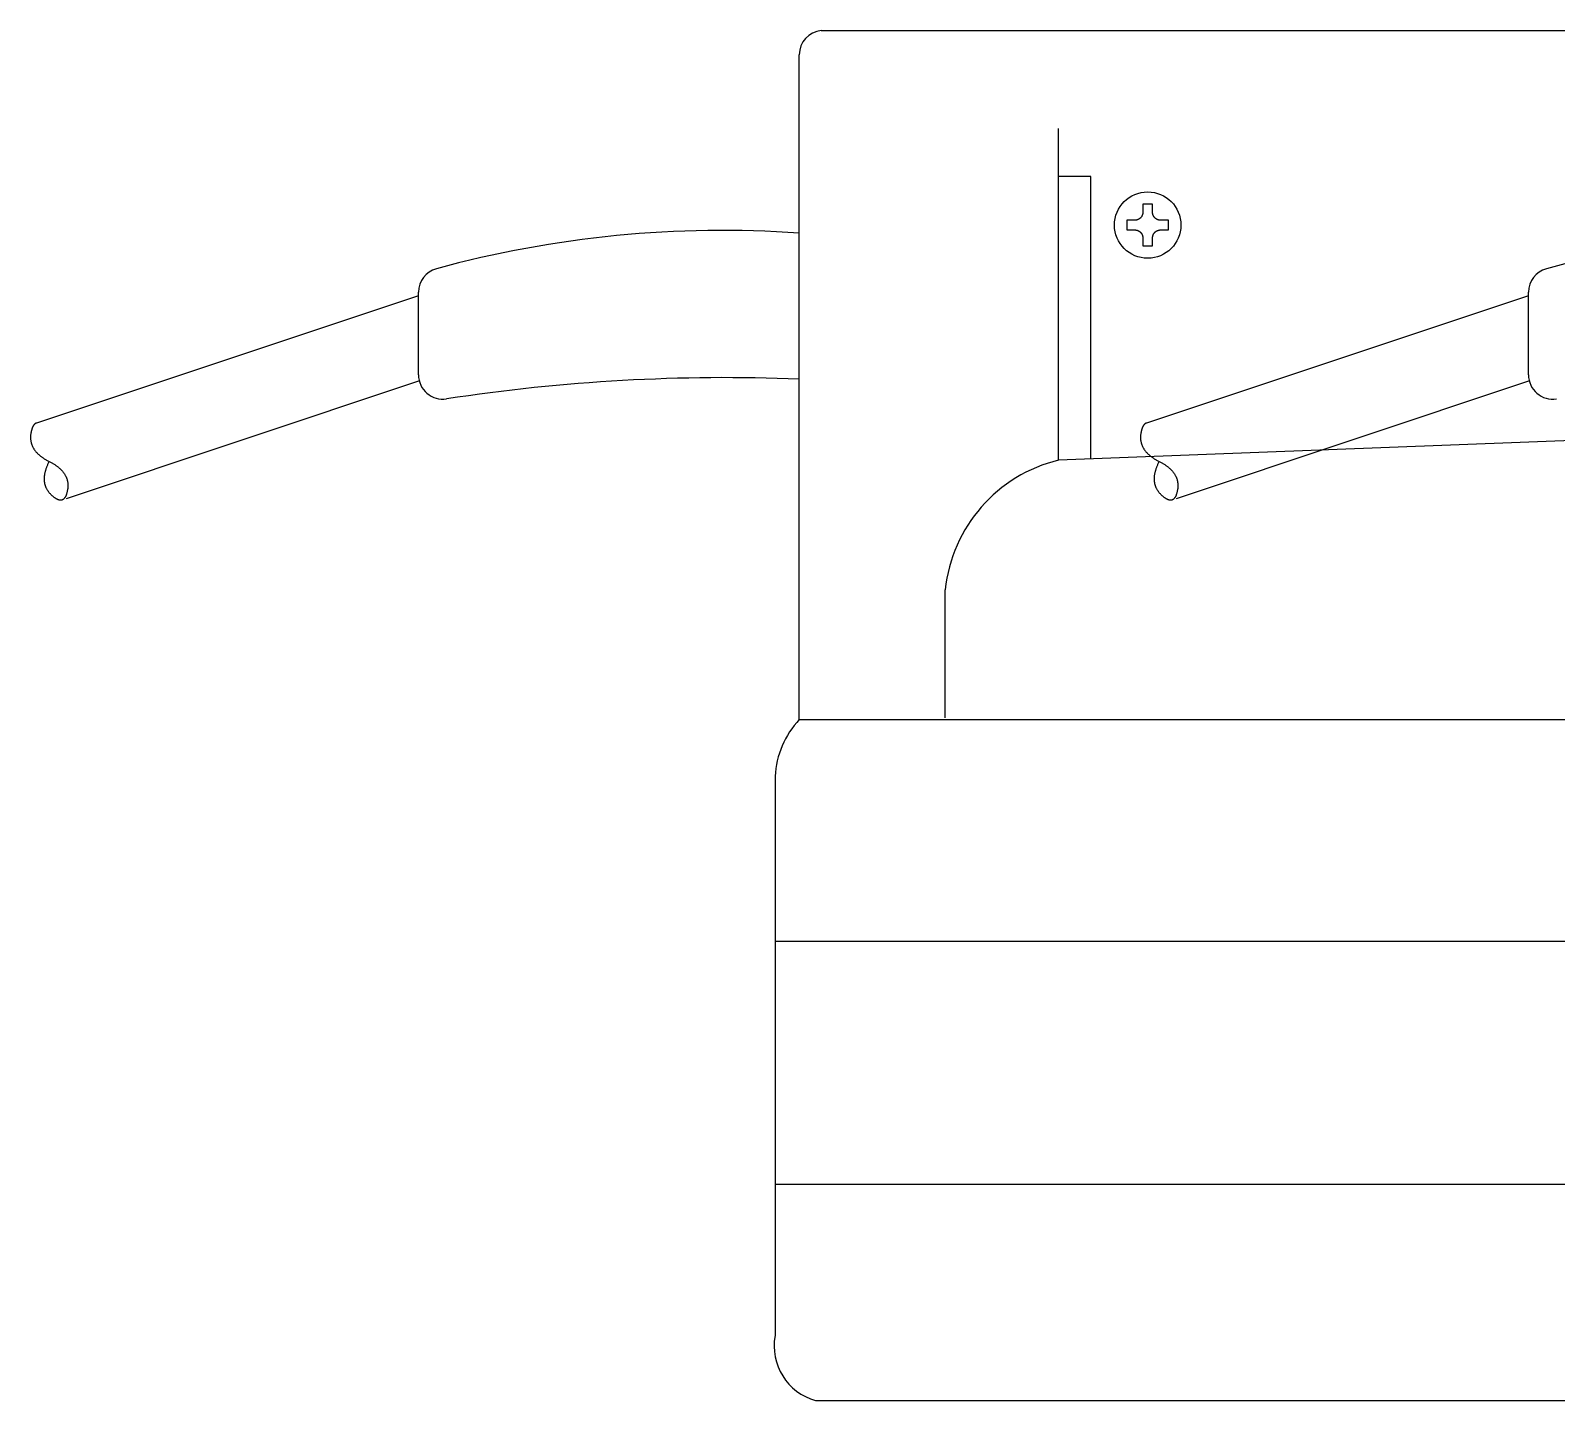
# Model space of a CAD drawing. Header units: millimetres. Extents: x -2880 to 3894, y -2977 to 4857.
# Drawn here: x -2879.7 to -2691.3, y 1326.8 to 1495.8 of the extents above; entities that cross this region are included whole.
import ezdxf

# ---------------------------------------------------------------- set-up
doc = ezdxf.new("R2010")
doc.units = ezdxf.units.MM
doc.header["$MEASUREMENT"] = 0
doc.layers.add('_1-0_', color=7, linetype='Continuous')

msp = doc.modelspace()

# ---------------------------------------------------------------- linework, layer by layer
at = {"layer": '_1-0_', "color": 3, "linetype": 'Continuous'}
for p, q in [((-2782.057, 1495.781), (-2605.763, 1495.781)), ((-2784.763, 1410.781), (-2784.763, 1492.796)), ((-2752.763, 1442.781), (-2752.763, 1483.716)), ((-2748.763, 1477.781), (-2752.763, 1477.781)), ((-2748.763, 1443.021), (-2748.763, 1477.781)), ((-2742.516, 1472.838), (-2742.529, 1472.817)), ((-2742.503, 1472.858), (-2742.516, 1472.838)), ((-2742.491, 1472.879), (-2742.503, 1472.858)), ((-2742.479, 1472.9), (-2742.491, 1472.879)), ((-2742.468, 1472.921), (-2742.479, 1472.9)), ((-2742.457, 1472.943), (-2742.468, 1472.921)), ((-2742.447, 1472.965), (-2742.457, 1472.943)), ((-2742.438, 1472.987), (-2742.447, 1472.965)), ((-2742.429, 1473.009), (-2742.438, 1472.987)), ((-2742.421, 1473.032), (-2742.429, 1473.009)), ((-2742.413, 1473.055), (-2742.421, 1473.032)), ((-2742.405, 1473.078), (-2742.413, 1473.055)), ((-2742.399, 1473.101), (-2742.405, 1473.078)), ((-2742.393, 1473.124), (-2742.399, 1473.101)), ((-2742.387, 1473.148), (-2742.393, 1473.124)), ((-2742.382, 1473.171), (-2742.387, 1473.148)), ((-2742.378, 1473.195), (-2742.382, 1473.171)), ((-2742.374, 1473.219), (-2742.378, 1473.195)), ((-2742.371, 1473.242), (-2742.374, 1473.219)), ((-2742.368, 1473.266), (-2742.371, 1473.242)), ((-2742.366, 1473.29), (-2742.368, 1473.266)), ((-2742.364, 1473.314), (-2742.366, 1473.29)), ((-2742.363, 1473.363), (-2742.364, 1473.338)), ((-2742.364, 1473.338), (-2742.364, 1473.314)), ((-2741.163, 1474.344), (-2742.363, 1474.344)), ((-2742.363, 1474.344), (-2742.363, 1473.363)), ((-2741.163, 1473.363), (-2741.163, 1474.344)), ((-2741.163, 1473.338), (-2741.163, 1473.363)), ((-2741.162, 1473.314), (-2741.163, 1473.338)), ((-2741.161, 1473.29), (-2741.162, 1473.314)), ((-2741.158, 1473.266), (-2741.161, 1473.29)), ((-2741.156, 1473.242), (-2741.158, 1473.266)), ((-2741.153, 1473.219), (-2741.156, 1473.242)), ((-2741.149, 1473.195), (-2741.153, 1473.219)), ((-2741.144, 1473.171), (-2741.149, 1473.195)), ((-2741.139, 1473.148), (-2741.144, 1473.171)), ((-2741.134, 1473.124), (-2741.139, 1473.148)), ((-2741.128, 1473.101), (-2741.134, 1473.124)), ((-2741.121, 1473.078), (-2741.128, 1473.101)), ((-2741.114, 1473.055), (-2741.121, 1473.078)), ((-2741.106, 1473.032), (-2741.114, 1473.055)), ((-2741.097, 1473.009), (-2741.106, 1473.032)), ((-2741.089, 1472.987), (-2741.097, 1473.009)), ((-2741.079, 1472.965), (-2741.089, 1472.987)), ((-2741.069, 1472.943), (-2741.079, 1472.965)), ((-2741.058, 1472.921), (-2741.069, 1472.943)), ((-2741.047, 1472.9), (-2741.058, 1472.921)), ((-2741.036, 1472.879), (-2741.047, 1472.9)), ((-2741.024, 1472.858), (-2741.036, 1472.879)), ((-2741.011, 1472.838), (-2741.024, 1472.858)), ((-2740.998, 1472.817), (-2741.011, 1472.838)), ((-2743.344, 1472.381), (-2744.326, 1472.381)), ((-2744.326, 1472.381), (-2744.326, 1471.181)), ((-2744.326, 1471.181), (-2743.344, 1471.181)), ((-2743.321, 1472.382), (-2743.344, 1472.381)), ((-2743.344, 1471.181), (-2743.321, 1471.181)), ((-2743.297, 1472.382), (-2743.321, 1472.382)), ((-2743.321, 1471.181), (-2743.297, 1471.18)), ((-2743.273, 1472.384), (-2743.297, 1472.382)), ((-2743.297, 1471.18), (-2743.273, 1471.179)), ((-2743.249, 1472.386), (-2743.273, 1472.384)), ((-2743.273, 1471.179), (-2743.249, 1471.177)), ((-2743.225, 1472.389), (-2743.249, 1472.386)), ((-2743.249, 1471.177), (-2743.225, 1471.174)), ((-2743.201, 1472.392), (-2743.225, 1472.389)), ((-2743.225, 1471.174), (-2743.201, 1471.171)), ((-2743.177, 1472.396), (-2743.201, 1472.392)), ((-2743.201, 1471.171), (-2743.177, 1471.167)), ((-2743.153, 1472.4), (-2743.177, 1472.396)), ((-2743.177, 1471.167), (-2743.153, 1471.162)), ((-2743.13, 1472.405), (-2743.153, 1472.4)), ((-2743.153, 1471.162), (-2743.13, 1471.158)), ((-2743.106, 1472.411), (-2743.13, 1472.405)), ((-2743.13, 1471.158), (-2743.106, 1471.152)), ((-2743.083, 1472.417), (-2743.106, 1472.411)), ((-2743.106, 1471.152), (-2743.083, 1471.146)), ((-2743.06, 1472.424), (-2743.083, 1472.417)), ((-2743.083, 1471.146), (-2743.06, 1471.139)), ((-2743.037, 1472.431), (-2743.06, 1472.424)), ((-2743.06, 1471.139), (-2743.037, 1471.132)), ((-2743.014, 1472.439), (-2743.037, 1472.431)), ((-2743.037, 1471.132), (-2743.014, 1471.124)), ((-2742.992, 1472.447), (-2743.014, 1472.439)), ((-2743.014, 1471.124), (-2742.992, 1471.116)), ((-2742.969, 1472.456), (-2742.992, 1472.447)), ((-2742.992, 1471.116), (-2742.969, 1471.107)), ((-2742.947, 1472.465), (-2742.969, 1472.456)), ((-2742.969, 1471.107), (-2742.947, 1471.097)), ((-2742.925, 1472.475), (-2742.947, 1472.465)), ((-2742.947, 1471.097), (-2742.925, 1471.087)), ((-2742.903, 1472.486), (-2742.925, 1472.475)), ((-2742.925, 1471.087), (-2742.903, 1471.077)), ((-2742.882, 1472.497), (-2742.903, 1472.486)), ((-2742.903, 1471.077), (-2742.882, 1471.066)), ((-2742.861, 1472.509), (-2742.882, 1472.497)), ((-2742.882, 1471.066), (-2742.861, 1471.054)), ((-2742.84, 1472.521), (-2742.861, 1472.509)), ((-2742.861, 1471.054), (-2742.84, 1471.042)), ((-2742.82, 1472.533), (-2742.84, 1472.521)), ((-2742.84, 1471.042), (-2742.82, 1471.029)), ((-2742.799, 1472.547), (-2742.82, 1472.533)), ((-2742.82, 1471.029), (-2742.799, 1471.016)), ((-2742.78, 1472.56), (-2742.799, 1472.547)), ((-2742.799, 1471.016), (-2742.78, 1471.002)), ((-2742.76, 1472.574), (-2742.78, 1472.56)), ((-2742.78, 1471.002), (-2742.76, 1470.988)), ((-2742.741, 1472.589), (-2742.76, 1472.574)), ((-2742.76, 1470.988), (-2742.741, 1470.974)), ((-2742.722, 1472.604), (-2742.741, 1472.589)), ((-2742.741, 1470.974), (-2742.722, 1470.959)), ((-2742.704, 1472.619), (-2742.722, 1472.604)), ((-2742.722, 1470.959), (-2742.704, 1470.943)), ((-2742.686, 1472.635), (-2742.704, 1472.619)), ((-2742.704, 1470.943), (-2742.686, 1470.927)), ((-2742.668, 1472.652), (-2742.686, 1472.635)), ((-2742.651, 1472.669), (-2742.668, 1472.652)), ((-2742.634, 1472.686), (-2742.651, 1472.669)), ((-2742.618, 1472.704), (-2742.634, 1472.686)), ((-2742.602, 1472.722), (-2742.618, 1472.704)), ((-2742.586, 1472.74), (-2742.602, 1472.722)), ((-2742.571, 1472.759), (-2742.586, 1472.74)), ((-2742.556, 1472.778), (-2742.571, 1472.759)), ((-2742.542, 1472.797), (-2742.556, 1472.778)), ((-2742.529, 1472.817), (-2742.542, 1472.797)), ((-2740.984, 1472.797), (-2740.998, 1472.817)), ((-2740.97, 1472.778), (-2740.984, 1472.797)), ((-2740.956, 1472.759), (-2740.97, 1472.778)), ((-2740.94, 1472.74), (-2740.956, 1472.759)), ((-2740.925, 1472.722), (-2740.94, 1472.74)), ((-2740.909, 1472.704), (-2740.925, 1472.722)), ((-2740.893, 1472.686), (-2740.909, 1472.704)), ((-2740.876, 1472.669), (-2740.893, 1472.686)), ((-2740.859, 1472.652), (-2740.876, 1472.669)), ((-2740.841, 1472.635), (-2740.859, 1472.652)), ((-2740.823, 1472.619), (-2740.841, 1472.635)), ((-2740.841, 1470.927), (-2740.823, 1470.943)), ((-2740.804, 1472.604), (-2740.823, 1472.619)), ((-2740.823, 1470.943), (-2740.804, 1470.959)), ((-2740.786, 1472.589), (-2740.804, 1472.604)), ((-2740.804, 1470.959), (-2740.786, 1470.974)), ((-2740.766, 1472.574), (-2740.786, 1472.589)), ((-2740.786, 1470.974), (-2740.766, 1470.988)), ((-2740.747, 1472.56), (-2740.766, 1472.574)), ((-2740.766, 1470.988), (-2740.747, 1471.002)), ((-2740.727, 1472.547), (-2740.747, 1472.56)), ((-2740.747, 1471.002), (-2740.727, 1471.016)), ((-2740.707, 1472.533), (-2740.727, 1472.547)), ((-2740.727, 1471.016), (-2740.707, 1471.029)), ((-2740.686, 1472.521), (-2740.707, 1472.533)), ((-2740.707, 1471.029), (-2740.686, 1471.042)), ((-2740.666, 1472.509), (-2740.686, 1472.521)), ((-2740.686, 1471.042), (-2740.666, 1471.054)), ((-2740.644, 1472.497), (-2740.666, 1472.509)), ((-2740.666, 1471.054), (-2740.644, 1471.066)), ((-2740.623, 1472.486), (-2740.644, 1472.497)), ((-2740.644, 1471.066), (-2740.623, 1471.077)), ((-2740.601, 1472.475), (-2740.623, 1472.486)), ((-2740.623, 1471.077), (-2740.601, 1471.087)), ((-2740.579, 1472.465), (-2740.601, 1472.475)), ((-2740.601, 1471.087), (-2740.579, 1471.097)), ((-2740.557, 1472.456), (-2740.579, 1472.465)), ((-2740.579, 1471.097), (-2740.557, 1471.107)), ((-2740.535, 1472.447), (-2740.557, 1472.456)), ((-2740.557, 1471.107), (-2740.535, 1471.116)), ((-2740.512, 1472.439), (-2740.535, 1472.447)), ((-2740.535, 1471.116), (-2740.512, 1471.124)), ((-2740.49, 1472.431), (-2740.512, 1472.439)), ((-2740.512, 1471.124), (-2740.49, 1471.132)), ((-2740.467, 1472.424), (-2740.49, 1472.431)), ((-2740.49, 1471.132), (-2740.467, 1471.139)), ((-2740.444, 1472.417), (-2740.467, 1472.424)), ((-2740.467, 1471.139), (-2740.444, 1471.146)), ((-2740.42, 1472.411), (-2740.444, 1472.417)), ((-2740.444, 1471.146), (-2740.42, 1471.152)), ((-2740.397, 1472.405), (-2740.42, 1472.411)), ((-2740.42, 1471.152), (-2740.397, 1471.158)), ((-2740.373, 1472.4), (-2740.397, 1472.405)), ((-2740.397, 1471.158), (-2740.373, 1471.162)), ((-2740.35, 1472.396), (-2740.373, 1472.4)), ((-2740.373, 1471.162), (-2740.35, 1471.167)), ((-2740.326, 1472.392), (-2740.35, 1472.396)), ((-2740.35, 1471.167), (-2740.326, 1471.171)), ((-2740.302, 1472.389), (-2740.326, 1472.392)), ((-2740.326, 1471.171), (-2740.302, 1471.174)), ((-2740.278, 1472.386), (-2740.302, 1472.389)), ((-2740.302, 1471.174), (-2740.278, 1471.177)), ((-2740.254, 1472.384), (-2740.278, 1472.386)), ((-2740.278, 1471.177), (-2740.254, 1471.179)), ((-2740.23, 1472.382), (-2740.254, 1472.384)), ((-2740.254, 1471.179), (-2740.23, 1471.18)), ((-2740.206, 1472.382), (-2740.23, 1472.382)), ((-2740.23, 1471.18), (-2740.206, 1471.181)), ((-2740.182, 1472.381), (-2740.206, 1472.382)), ((-2740.206, 1471.181), (-2740.182, 1471.181)), ((-2739.201, 1472.381), (-2740.182, 1472.381)), ((-2740.182, 1471.181), (-2739.201, 1471.181)), ((-2739.201, 1471.181), (-2739.201, 1472.381)), ((-2742.686, 1470.927), (-2742.668, 1470.911)), ((-2742.668, 1470.911), (-2742.651, 1470.894)), ((-2742.651, 1470.894), (-2742.634, 1470.877)), ((-2742.634, 1470.877), (-2742.618, 1470.859)), ((-2742.618, 1470.859), (-2742.602, 1470.841)), ((-2742.602, 1470.841), (-2742.586, 1470.823)), ((-2742.586, 1470.823), (-2742.571, 1470.804)), ((-2742.571, 1470.804), (-2742.556, 1470.785)), ((-2742.556, 1470.785), (-2742.542, 1470.765)), ((-2742.542, 1470.765), (-2742.529, 1470.745)), ((-2742.529, 1470.745), (-2742.516, 1470.725)), ((-2742.516, 1470.725), (-2742.503, 1470.705)), ((-2742.503, 1470.705), (-2742.491, 1470.684)), ((-2742.491, 1470.684), (-2742.479, 1470.663)), ((-2742.479, 1470.663), (-2742.468, 1470.641)), ((-2742.468, 1470.641), (-2742.457, 1470.62)), ((-2742.457, 1470.62), (-2742.447, 1470.598)), ((-2742.447, 1470.598), (-2742.438, 1470.576)), ((-2742.438, 1470.576), (-2742.429, 1470.553)), ((-2742.429, 1470.553), (-2742.421, 1470.531)), ((-2742.421, 1470.531), (-2742.413, 1470.508)), ((-2742.413, 1470.508), (-2742.405, 1470.485)), ((-2742.405, 1470.485), (-2742.399, 1470.462)), ((-2742.399, 1470.462), (-2742.393, 1470.439)), ((-2742.393, 1470.439), (-2742.387, 1470.415)), ((-2742.387, 1470.415), (-2742.382, 1470.392)), ((-2742.382, 1470.392), (-2742.378, 1470.368)), ((-2742.378, 1470.368), (-2742.374, 1470.344)), ((-2742.374, 1470.344), (-2742.371, 1470.32)), ((-2742.371, 1470.32), (-2742.368, 1470.296)), ((-2742.368, 1470.296), (-2742.366, 1470.272)), ((-2742.366, 1470.272), (-2742.364, 1470.248)), ((-2742.364, 1470.248), (-2742.364, 1470.224)), ((-2742.364, 1470.224), (-2742.363, 1470.2)), ((-2742.363, 1470.2), (-2742.363, 1469.219)), ((-2742.363, 1469.219), (-2741.163, 1469.219)), ((-2741.163, 1470.224), (-2741.162, 1470.248)), ((-2741.163, 1470.2), (-2741.163, 1470.224)), ((-2741.163, 1469.219), (-2741.163, 1470.2)), ((-2741.162, 1470.248), (-2741.161, 1470.272)), ((-2741.161, 1470.272), (-2741.158, 1470.296)), ((-2741.158, 1470.296), (-2741.156, 1470.32)), ((-2741.156, 1470.32), (-2741.153, 1470.344)), ((-2741.153, 1470.344), (-2741.149, 1470.368)), ((-2741.149, 1470.368), (-2741.144, 1470.392)), ((-2741.144, 1470.392), (-2741.139, 1470.415)), ((-2741.139, 1470.415), (-2741.134, 1470.439)), ((-2741.134, 1470.439), (-2741.128, 1470.462)), ((-2741.128, 1470.462), (-2741.121, 1470.485)), ((-2741.121, 1470.485), (-2741.114, 1470.508)), ((-2741.114, 1470.508), (-2741.106, 1470.531)), ((-2741.106, 1470.531), (-2741.097, 1470.553)), ((-2741.097, 1470.553), (-2741.089, 1470.576)), ((-2741.089, 1470.576), (-2741.079, 1470.598)), ((-2741.079, 1470.598), (-2741.069, 1470.62)), ((-2741.069, 1470.62), (-2741.058, 1470.641)), ((-2741.058, 1470.641), (-2741.047, 1470.663)), ((-2741.047, 1470.663), (-2741.036, 1470.684)), ((-2741.036, 1470.684), (-2741.024, 1470.705)), ((-2741.024, 1470.705), (-2741.011, 1470.725)), ((-2741.011, 1470.725), (-2740.998, 1470.745)), ((-2740.998, 1470.745), (-2740.984, 1470.765)), ((-2740.984, 1470.765), (-2740.97, 1470.785)), ((-2740.97, 1470.785), (-2740.956, 1470.804)), ((-2740.956, 1470.804), (-2740.94, 1470.823)), ((-2740.94, 1470.823), (-2740.925, 1470.841)), ((-2740.925, 1470.841), (-2740.909, 1470.859)), ((-2740.909, 1470.859), (-2740.893, 1470.877)), ((-2740.893, 1470.877), (-2740.876, 1470.894)), ((-2740.876, 1470.894), (-2740.859, 1470.911)), ((-2740.859, 1470.911), (-2740.841, 1470.927)), ((-2831.763, 1453.301), (-2831.763, 1463.509)), ((-2694.763, 1453.301), (-2694.763, 1463.509)), ((-2831.763, 1463.052), (-2878.925, 1447.331)), ((-2694.763, 1463.052), (-2741.925, 1447.331)), ((-2831.763, 1452.511), (-2875.27, 1438.009)), ((-2694.763, 1452.511), (-2738.27, 1438.009)), ((-2879.532, 1446.457), (-2879.54, 1446.428)), ((-2879.525, 1446.485), (-2879.532, 1446.457)), ((-2879.517, 1446.514), (-2879.525, 1446.485)), ((-2879.509, 1446.542), (-2879.517, 1446.514)), ((-2879.501, 1446.569), (-2879.509, 1446.542)), ((-2879.493, 1446.596), (-2879.501, 1446.569)), ((-2879.485, 1446.622), (-2879.493, 1446.596)), ((-2879.476, 1446.648), (-2879.485, 1446.622)), ((-2879.468, 1446.674), (-2879.476, 1446.648)), ((-2879.459, 1446.699), (-2879.468, 1446.674)), ((-2879.45, 1446.724), (-2879.459, 1446.699)), ((-2879.441, 1446.748), (-2879.45, 1446.724)), ((-2879.432, 1446.772), (-2879.441, 1446.748)), ((-2879.422, 1446.795), (-2879.432, 1446.772)), ((-2879.413, 1446.818), (-2879.422, 1446.795)), ((-2879.403, 1446.84), (-2879.413, 1446.818)), ((-2879.393, 1446.862), (-2879.403, 1446.84)), ((-2879.383, 1446.884), (-2879.393, 1446.862)), ((-2879.373, 1446.905), (-2879.383, 1446.884)), ((-2879.363, 1446.926), (-2879.373, 1446.905)), ((-2879.353, 1446.946), (-2879.363, 1446.926)), ((-2879.342, 1446.966), (-2879.353, 1446.946)), ((-2879.331, 1446.985), (-2879.342, 1446.966)), ((-2879.321, 1447.004), (-2879.331, 1446.985)), ((-2879.31, 1447.022), (-2879.321, 1447.004)), ((-2879.298, 1447.04), (-2879.31, 1447.022)), ((-2879.287, 1447.058), (-2879.298, 1447.04)), ((-2879.276, 1447.075), (-2879.287, 1447.058)), ((-2879.264, 1447.091), (-2879.276, 1447.075)), ((-2879.252, 1447.107), (-2879.264, 1447.091)), ((-2879.24, 1447.123), (-2879.252, 1447.107)), ((-2879.228, 1447.138), (-2879.24, 1447.123)), ((-2879.216, 1447.153), (-2879.228, 1447.138)), ((-2879.204, 1447.168), (-2879.216, 1447.153)), ((-2879.191, 1447.181), (-2879.204, 1447.168)), ((-2879.179, 1447.195), (-2879.191, 1447.181)), ((-2879.166, 1447.208), (-2879.179, 1447.195)), ((-2879.153, 1447.22), (-2879.166, 1447.208)), ((-2879.14, 1447.233), (-2879.153, 1447.22)), ((-2879.127, 1447.244), (-2879.14, 1447.233)), ((-2879.113, 1447.255), (-2879.127, 1447.244)), ((-2879.1, 1447.266), (-2879.113, 1447.255)), ((-2879.086, 1447.276), (-2879.1, 1447.266)), ((-2879.072, 1447.286), (-2879.086, 1447.276)), ((-2879.058, 1447.296), (-2879.072, 1447.286)), ((-2879.044, 1447.305), (-2879.058, 1447.296)), ((-2879.03, 1447.313), (-2879.044, 1447.305)), ((-2879.015, 1447.321), (-2879.03, 1447.313)), ((-2879.001, 1447.329), (-2879.015, 1447.321)), ((-2878.986, 1447.336), (-2879.001, 1447.329)), ((-2878.971, 1447.343), (-2878.986, 1447.336)), ((-2878.956, 1447.349), (-2878.971, 1447.343)), ((-2878.941, 1447.355), (-2878.956, 1447.349)), ((-2878.925, 1447.36), (-2878.941, 1447.355)), ((-2742.532, 1446.457), (-2742.54, 1446.428)), ((-2742.525, 1446.485), (-2742.532, 1446.457)), ((-2742.517, 1446.514), (-2742.525, 1446.485)), ((-2742.509, 1446.542), (-2742.517, 1446.514)), ((-2742.501, 1446.569), (-2742.509, 1446.542)), ((-2742.493, 1446.596), (-2742.501, 1446.569)), ((-2742.485, 1446.622), (-2742.493, 1446.596)), ((-2742.476, 1446.648), (-2742.485, 1446.622)), ((-2742.468, 1446.674), (-2742.476, 1446.648)), ((-2742.459, 1446.699), (-2742.468, 1446.674)), ((-2742.45, 1446.724), (-2742.459, 1446.699)), ((-2742.441, 1446.748), (-2742.45, 1446.724)), ((-2742.432, 1446.772), (-2742.441, 1446.748)), ((-2742.422, 1446.795), (-2742.432, 1446.772)), ((-2742.413, 1446.818), (-2742.422, 1446.795)), ((-2742.403, 1446.84), (-2742.413, 1446.818)), ((-2742.393, 1446.862), (-2742.403, 1446.84)), ((-2742.383, 1446.884), (-2742.393, 1446.862)), ((-2742.373, 1446.905), (-2742.383, 1446.884)), ((-2742.363, 1446.926), (-2742.373, 1446.905)), ((-2742.353, 1446.946), (-2742.363, 1446.926)), ((-2742.342, 1446.966), (-2742.353, 1446.946)), ((-2742.331, 1446.985), (-2742.342, 1446.966)), ((-2742.321, 1447.004), (-2742.331, 1446.985)), ((-2742.31, 1447.022), (-2742.321, 1447.004)), ((-2742.298, 1447.04), (-2742.31, 1447.022)), ((-2742.287, 1447.058), (-2742.298, 1447.04)), ((-2742.276, 1447.075), (-2742.287, 1447.058)), ((-2742.264, 1447.091), (-2742.276, 1447.075)), ((-2742.252, 1447.107), (-2742.264, 1447.091)), ((-2742.24, 1447.123), (-2742.252, 1447.107)), ((-2742.228, 1447.138), (-2742.24, 1447.123)), ((-2742.216, 1447.153), (-2742.228, 1447.138)), ((-2742.204, 1447.168), (-2742.216, 1447.153)), ((-2742.191, 1447.181), (-2742.204, 1447.168)), ((-2742.179, 1447.195), (-2742.191, 1447.181)), ((-2742.166, 1447.208), (-2742.179, 1447.195)), ((-2742.153, 1447.22), (-2742.166, 1447.208)), ((-2742.14, 1447.233), (-2742.153, 1447.22)), ((-2742.127, 1447.244), (-2742.14, 1447.233)), ((-2742.113, 1447.255), (-2742.127, 1447.244)), ((-2742.1, 1447.266), (-2742.113, 1447.255)), ((-2742.086, 1447.276), (-2742.1, 1447.266)), ((-2742.072, 1447.286), (-2742.086, 1447.276)), ((-2742.058, 1447.296), (-2742.072, 1447.286)), ((-2742.044, 1447.305), (-2742.058, 1447.296)), ((-2742.03, 1447.313), (-2742.044, 1447.305)), ((-2742.015, 1447.321), (-2742.03, 1447.313)), ((-2742.001, 1447.329), (-2742.015, 1447.321)), ((-2741.986, 1447.336), (-2742.001, 1447.329)), ((-2741.971, 1447.343), (-2741.986, 1447.336)), ((-2741.956, 1447.349), (-2741.971, 1447.343)), ((-2741.941, 1447.355), (-2741.956, 1447.349)), ((-2741.925, 1447.36), (-2741.941, 1447.355)), ((-2879.65, 1445.645), (-2879.651, 1445.58)), ((-2879.651, 1445.58), (-2879.65, 1445.515)), ((-2879.648, 1445.71), (-2879.65, 1445.645)), ((-2879.65, 1445.515), (-2879.648, 1445.451)), ((-2879.645, 1445.776), (-2879.648, 1445.71)), ((-2879.648, 1445.451), (-2879.644, 1445.388)), ((-2879.64, 1445.842), (-2879.645, 1445.776)), ((-2879.644, 1445.388), (-2879.639, 1445.324)), ((-2879.633, 1445.909), (-2879.64, 1445.842)), ((-2879.639, 1445.324), (-2879.632, 1445.262)), ((-2879.626, 1445.976), (-2879.633, 1445.909)), ((-2879.632, 1445.262), (-2879.624, 1445.199)), ((-2879.616, 1446.043), (-2879.626, 1445.976)), ((-2879.624, 1445.199), (-2879.614, 1445.137)), ((-2879.605, 1446.111), (-2879.616, 1446.043)), ((-2879.614, 1445.137), (-2879.603, 1445.076)), ((-2879.6, 1446.145), (-2879.605, 1446.111)), ((-2879.603, 1445.076), (-2879.59, 1445.014)), ((-2879.593, 1446.178), (-2879.6, 1446.145)), ((-2879.587, 1446.211), (-2879.593, 1446.178)), ((-2879.59, 1445.014), (-2879.576, 1444.954)), ((-2879.581, 1446.243), (-2879.587, 1446.211)), ((-2879.574, 1446.275), (-2879.581, 1446.243)), ((-2879.576, 1444.954), (-2879.561, 1444.893)), ((-2879.568, 1446.306), (-2879.574, 1446.275)), ((-2879.561, 1446.337), (-2879.568, 1446.306)), ((-2879.554, 1446.368), (-2879.561, 1446.337)), ((-2879.561, 1444.893), (-2879.544, 1444.834)), ((-2879.547, 1446.398), (-2879.554, 1446.368)), ((-2879.54, 1446.428), (-2879.547, 1446.398)), ((-2879.544, 1444.834), (-2879.525, 1444.774)), ((-2879.525, 1444.774), (-2879.505, 1444.715)), ((-2879.505, 1444.715), (-2879.484, 1444.657)), ((-2879.484, 1444.657), (-2879.461, 1444.598)), ((-2879.461, 1444.598), (-2879.437, 1444.541)), ((-2673.763, 1445.781), (-2752.763, 1442.781)), ((-2742.65, 1445.645), (-2742.651, 1445.58)), ((-2742.651, 1445.58), (-2742.65, 1445.515)), ((-2742.648, 1445.71), (-2742.65, 1445.645)), ((-2742.65, 1445.515), (-2742.648, 1445.451)), ((-2742.645, 1445.776), (-2742.648, 1445.71)), ((-2742.648, 1445.451), (-2742.644, 1445.388)), ((-2742.64, 1445.842), (-2742.645, 1445.776)), ((-2742.644, 1445.388), (-2742.639, 1445.324)), ((-2742.633, 1445.909), (-2742.64, 1445.842)), ((-2742.639, 1445.324), (-2742.632, 1445.262)), ((-2742.626, 1445.976), (-2742.633, 1445.909)), ((-2742.632, 1445.262), (-2742.624, 1445.199)), ((-2742.616, 1446.043), (-2742.626, 1445.976)), ((-2742.624, 1445.199), (-2742.614, 1445.137)), ((-2742.605, 1446.111), (-2742.616, 1446.043)), ((-2742.614, 1445.137), (-2742.603, 1445.076)), ((-2742.6, 1446.145), (-2742.605, 1446.111)), ((-2742.603, 1445.076), (-2742.59, 1445.014)), ((-2742.593, 1446.178), (-2742.6, 1446.145)), ((-2742.587, 1446.211), (-2742.593, 1446.178)), ((-2742.59, 1445.014), (-2742.576, 1444.954)), ((-2742.581, 1446.243), (-2742.587, 1446.211)), ((-2742.574, 1446.275), (-2742.581, 1446.243)), ((-2742.576, 1444.954), (-2742.561, 1444.893)), ((-2742.568, 1446.306), (-2742.574, 1446.275)), ((-2742.561, 1446.337), (-2742.568, 1446.306)), ((-2742.554, 1446.368), (-2742.561, 1446.337)), ((-2742.561, 1444.893), (-2742.544, 1444.834)), ((-2742.547, 1446.398), (-2742.554, 1446.368)), ((-2742.54, 1446.428), (-2742.547, 1446.398)), ((-2742.544, 1444.834), (-2742.525, 1444.774)), ((-2742.525, 1444.774), (-2742.505, 1444.715)), ((-2742.505, 1444.715), (-2742.484, 1444.657)), ((-2742.484, 1444.657), (-2742.461, 1444.598)), ((-2742.461, 1444.598), (-2742.437, 1444.541)), ((-2879.437, 1444.541), (-2879.411, 1444.483)), ((-2879.411, 1444.483), (-2879.384, 1444.426)), ((-2879.384, 1444.426), (-2879.355, 1444.37)), ((-2879.355, 1444.37), (-2879.325, 1444.314)), ((-2879.325, 1444.314), (-2879.293, 1444.258)), ((-2879.293, 1444.258), (-2879.26, 1444.203)), ((-2879.26, 1444.203), (-2879.225, 1444.148)), ((-2879.225, 1444.148), (-2879.189, 1444.094)), ((-2879.189, 1444.094), (-2879.152, 1444.04)), ((-2879.152, 1444.04), (-2879.113, 1443.986)), ((-2879.113, 1443.986), (-2879.072, 1443.933)), ((-2879.072, 1443.933), (-2879.03, 1443.88)), ((-2879.03, 1443.88), (-2878.987, 1443.828)), ((-2878.987, 1443.828), (-2878.942, 1443.776)), ((-2878.942, 1443.776), (-2878.896, 1443.725)), ((-2878.896, 1443.725), (-2878.848, 1443.674)), ((-2878.848, 1443.674), (-2878.799, 1443.623)), ((-2878.799, 1443.623), (-2878.748, 1443.573)), ((-2878.748, 1443.573), (-2878.696, 1443.523)), ((-2878.696, 1443.523), (-2878.642, 1443.474)), ((-2878.642, 1443.474), (-2878.587, 1443.425)), ((-2878.587, 1443.425), (-2878.53, 1443.377)), ((-2878.53, 1443.377), (-2878.472, 1443.328)), ((-2878.472, 1443.328), (-2878.413, 1443.281)), ((-2878.413, 1443.281), (-2878.352, 1443.234)), ((-2878.352, 1443.234), (-2878.289, 1443.187)), ((-2878.289, 1443.187), (-2878.225, 1443.14)), ((-2878.225, 1443.14), (-2878.16, 1443.094)), ((-2878.16, 1443.094), (-2878.093, 1443.049)), ((-2878.093, 1443.049), (-2878.025, 1443.004)), ((-2878.025, 1443.004), (-2877.955, 1442.959)), ((-2877.955, 1442.959), (-2877.884, 1442.915)), ((-2877.884, 1442.915), (-2877.811, 1442.871)), ((-2877.811, 1442.871), (-2877.737, 1442.828)), ((-2877.737, 1442.828), (-2877.662, 1442.785)), ((-2877.662, 1442.785), (-2877.584, 1442.742)), ((-2877.584, 1442.742), (-2877.506, 1442.7)), ((-2877.506, 1442.7), (-2877.426, 1442.658)), ((-2742.437, 1444.541), (-2742.411, 1444.483)), ((-2742.411, 1444.483), (-2742.384, 1444.426)), ((-2742.384, 1444.426), (-2742.355, 1444.37)), ((-2742.355, 1444.37), (-2742.325, 1444.314)), ((-2742.325, 1444.314), (-2742.293, 1444.258)), ((-2742.293, 1444.258), (-2742.26, 1444.203)), ((-2742.26, 1444.203), (-2742.225, 1444.148)), ((-2742.225, 1444.148), (-2742.189, 1444.094)), ((-2742.189, 1444.094), (-2742.152, 1444.04)), ((-2742.152, 1444.04), (-2742.113, 1443.986)), ((-2742.113, 1443.986), (-2742.072, 1443.933)), ((-2742.072, 1443.933), (-2742.03, 1443.88)), ((-2742.03, 1443.88), (-2741.987, 1443.828)), ((-2741.987, 1443.828), (-2741.942, 1443.776)), ((-2741.942, 1443.776), (-2741.896, 1443.725)), ((-2741.896, 1443.725), (-2741.848, 1443.674)), ((-2741.848, 1443.674), (-2741.799, 1443.623)), ((-2741.799, 1443.623), (-2741.748, 1443.573)), ((-2741.748, 1443.573), (-2741.696, 1443.523)), ((-2741.696, 1443.523), (-2741.642, 1443.474)), ((-2741.642, 1443.474), (-2741.587, 1443.425)), ((-2741.587, 1443.425), (-2741.53, 1443.377)), ((-2741.53, 1443.377), (-2741.472, 1443.328)), ((-2741.472, 1443.328), (-2741.413, 1443.281)), ((-2741.413, 1443.281), (-2741.352, 1443.234)), ((-2741.352, 1443.234), (-2741.289, 1443.187)), ((-2741.289, 1443.187), (-2741.225, 1443.14)), ((-2741.225, 1443.14), (-2741.16, 1443.094)), ((-2741.16, 1443.094), (-2741.093, 1443.049)), ((-2741.093, 1443.049), (-2741.025, 1443.004)), ((-2741.025, 1443.004), (-2740.955, 1442.959)), ((-2740.955, 1442.959), (-2740.884, 1442.915)), ((-2740.884, 1442.915), (-2740.811, 1442.871)), ((-2740.811, 1442.871), (-2740.737, 1442.828)), ((-2740.737, 1442.828), (-2740.662, 1442.785)), ((-2740.662, 1442.785), (-2740.584, 1442.742)), ((-2740.584, 1442.742), (-2740.506, 1442.7)), ((-2740.506, 1442.7), (-2740.426, 1442.658)), ((-2877.921, 1440.8), (-2877.913, 1440.869)), ((-2877.913, 1440.869), (-2877.904, 1440.939)), ((-2877.904, 1440.939), (-2877.894, 1441.01)), ((-2877.894, 1441.01), (-2877.882, 1441.081)), ((-2877.882, 1441.081), (-2877.868, 1441.153)), ((-2877.868, 1441.153), (-2877.854, 1441.225)), ((-2877.854, 1441.225), (-2877.837, 1441.298)), ((-2877.837, 1441.298), (-2877.82, 1441.371)), ((-2877.82, 1441.371), (-2877.801, 1441.445)), ((-2877.801, 1441.445), (-2877.78, 1441.519)), ((-2877.78, 1441.519), (-2877.758, 1441.594)), ((-2877.758, 1441.594), (-2877.735, 1441.669)), ((-2877.735, 1441.669), (-2877.71, 1441.745)), ((-2877.71, 1441.745), (-2877.684, 1441.822)), ((-2877.684, 1441.822), (-2877.657, 1441.899)), ((-2877.657, 1441.899), (-2877.628, 1441.976)), ((-2877.628, 1441.976), (-2877.597, 1442.055)), ((-2877.597, 1442.055), (-2877.565, 1442.133)), ((-2877.565, 1442.133), (-2877.532, 1442.212)), ((-2877.532, 1442.212), (-2877.497, 1442.292)), ((-2877.497, 1442.292), (-2877.461, 1442.373)), ((-2877.461, 1442.373), (-2877.424, 1442.453)), ((-2877.426, 1442.658), (-2877.344, 1442.617)), ((-2877.424, 1442.453), (-2877.385, 1442.535)), ((-2877.385, 1442.535), (-2877.344, 1442.617)), ((-2877.344, 1442.617), (-2877.263, 1442.575)), ((-2877.263, 1442.575), (-2877.183, 1442.534)), ((-2877.183, 1442.534), (-2877.104, 1442.492)), ((-2877.104, 1442.492), (-2877.027, 1442.449)), ((-2877.027, 1442.449), (-2876.952, 1442.406)), ((-2876.952, 1442.406), (-2876.877, 1442.363)), ((-2876.877, 1442.363), (-2876.805, 1442.319)), ((-2876.805, 1442.319), (-2876.734, 1442.274)), ((-2876.734, 1442.274), (-2876.664, 1442.23)), ((-2876.664, 1442.23), (-2876.595, 1442.185)), ((-2876.595, 1442.185), (-2876.529, 1442.139)), ((-2876.529, 1442.139), (-2876.463, 1442.093)), ((-2876.463, 1442.093), (-2876.399, 1442.047)), ((-2876.399, 1442.047), (-2876.337, 1442)), ((-2876.337, 1442), (-2876.276, 1441.953)), ((-2876.276, 1441.953), (-2876.217, 1441.905)), ((-2876.217, 1441.905), (-2876.159, 1441.857)), ((-2876.159, 1441.857), (-2876.102, 1441.809)), ((-2876.102, 1441.809), (-2876.047, 1441.76)), ((-2876.047, 1441.76), (-2875.993, 1441.711)), ((-2875.993, 1441.711), (-2875.941, 1441.661)), ((-2875.941, 1441.661), (-2875.89, 1441.611)), ((-2875.89, 1441.611), (-2875.841, 1441.56)), ((-2875.841, 1441.56), (-2875.793, 1441.509)), ((-2875.793, 1441.509), (-2875.747, 1441.458)), ((-2875.747, 1441.458), (-2875.702, 1441.406)), ((-2875.702, 1441.406), (-2875.659, 1441.354)), ((-2875.659, 1441.354), (-2875.617, 1441.301)), ((-2875.617, 1441.301), (-2875.576, 1441.248)), ((-2875.576, 1441.248), (-2875.537, 1441.194)), ((-2875.537, 1441.194), (-2875.5, 1441.141)), ((-2875.5, 1441.141), (-2875.464, 1441.086)), ((-2875.464, 1441.086), (-2875.429, 1441.031)), ((-2875.429, 1441.031), (-2875.396, 1440.976)), ((-2875.396, 1440.976), (-2875.365, 1440.921)), ((-2875.365, 1440.921), (-2875.334, 1440.865)), ((-2875.334, 1440.865), (-2875.306, 1440.808)), ((-2875.306, 1440.808), (-2875.278, 1440.751)), ((-2740.921, 1440.8), (-2740.913, 1440.869)), ((-2740.913, 1440.869), (-2740.904, 1440.939)), ((-2740.904, 1440.939), (-2740.894, 1441.01)), ((-2740.894, 1441.01), (-2740.882, 1441.081)), ((-2740.882, 1441.081), (-2740.868, 1441.153)), ((-2740.868, 1441.153), (-2740.854, 1441.225)), ((-2740.854, 1441.225), (-2740.837, 1441.298)), ((-2740.837, 1441.298), (-2740.82, 1441.371)), ((-2740.82, 1441.371), (-2740.801, 1441.445)), ((-2740.801, 1441.445), (-2740.78, 1441.519)), ((-2740.78, 1441.519), (-2740.758, 1441.594)), ((-2740.758, 1441.594), (-2740.735, 1441.669)), ((-2740.735, 1441.669), (-2740.71, 1441.745)), ((-2740.71, 1441.745), (-2740.684, 1441.822)), ((-2740.684, 1441.822), (-2740.657, 1441.899)), ((-2740.657, 1441.899), (-2740.628, 1441.976)), ((-2740.628, 1441.976), (-2740.597, 1442.055)), ((-2740.597, 1442.055), (-2740.565, 1442.133)), ((-2740.565, 1442.133), (-2740.532, 1442.212)), ((-2740.532, 1442.212), (-2740.497, 1442.292)), ((-2740.497, 1442.292), (-2740.461, 1442.373)), ((-2740.461, 1442.373), (-2740.424, 1442.453)), ((-2740.426, 1442.658), (-2740.344, 1442.617)), ((-2740.424, 1442.453), (-2740.385, 1442.535)), ((-2740.385, 1442.535), (-2740.344, 1442.617)), ((-2740.344, 1442.617), (-2740.263, 1442.575)), ((-2740.263, 1442.575), (-2740.183, 1442.534)), ((-2740.183, 1442.534), (-2740.104, 1442.492)), ((-2740.104, 1442.492), (-2740.027, 1442.449)), ((-2740.027, 1442.449), (-2739.952, 1442.406)), ((-2739.952, 1442.406), (-2739.877, 1442.363)), ((-2739.877, 1442.363), (-2739.805, 1442.319)), ((-2739.805, 1442.319), (-2739.734, 1442.274)), ((-2739.734, 1442.274), (-2739.664, 1442.23)), ((-2739.664, 1442.23), (-2739.595, 1442.185)), ((-2739.595, 1442.185), (-2739.529, 1442.139)), ((-2739.529, 1442.139), (-2739.463, 1442.093)), ((-2739.463, 1442.093), (-2739.399, 1442.047)), ((-2739.399, 1442.047), (-2739.337, 1442)), ((-2739.337, 1442), (-2739.276, 1441.953)), ((-2739.276, 1441.953), (-2739.217, 1441.905)), ((-2739.217, 1441.905), (-2739.159, 1441.857)), ((-2739.159, 1441.857), (-2739.102, 1441.809)), ((-2739.102, 1441.809), (-2739.047, 1441.76)), ((-2739.047, 1441.76), (-2738.993, 1441.711)), ((-2738.993, 1441.711), (-2738.941, 1441.661)), ((-2738.941, 1441.661), (-2738.89, 1441.611)), ((-2738.89, 1441.611), (-2738.841, 1441.56)), ((-2738.841, 1441.56), (-2738.793, 1441.509)), ((-2738.793, 1441.509), (-2738.747, 1441.458)), ((-2738.747, 1441.458), (-2738.702, 1441.406)), ((-2738.702, 1441.406), (-2738.659, 1441.354)), ((-2738.659, 1441.354), (-2738.617, 1441.301)), ((-2738.617, 1441.301), (-2738.576, 1441.248)), ((-2738.576, 1441.248), (-2738.537, 1441.194)), ((-2738.537, 1441.194), (-2738.5, 1441.141)), ((-2738.5, 1441.141), (-2738.464, 1441.086)), ((-2738.464, 1441.086), (-2738.429, 1441.031)), ((-2738.429, 1441.031), (-2738.396, 1440.976)), ((-2738.396, 1440.976), (-2738.365, 1440.921)), ((-2738.365, 1440.921), (-2738.334, 1440.865)), ((-2738.334, 1440.865), (-2738.306, 1440.808)), ((-2738.306, 1440.808), (-2738.278, 1440.751)), ((-2877.937, 1440.528), (-2877.935, 1440.595)), ((-2877.937, 1440.461), (-2877.937, 1440.528)), ((-2877.937, 1440.395), (-2877.937, 1440.461)), ((-2877.934, 1440.329), (-2877.937, 1440.395)), ((-2877.935, 1440.595), (-2877.932, 1440.663)), ((-2877.93, 1440.264), (-2877.934, 1440.329)), ((-2877.932, 1440.663), (-2877.927, 1440.731)), ((-2877.925, 1440.199), (-2877.93, 1440.264)), ((-2877.927, 1440.731), (-2877.921, 1440.8)), ((-2877.919, 1440.135), (-2877.925, 1440.199)), ((-2877.911, 1440.072), (-2877.919, 1440.135)), ((-2877.901, 1440.009), (-2877.911, 1440.072)), ((-2877.89, 1439.947), (-2877.901, 1440.009)), ((-2877.878, 1439.885), (-2877.89, 1439.947)), ((-2877.864, 1439.824), (-2877.878, 1439.885)), ((-2877.849, 1439.763), (-2877.864, 1439.824)), ((-2877.832, 1439.703), (-2877.849, 1439.763)), ((-2877.814, 1439.643), (-2877.832, 1439.703)), ((-2877.795, 1439.584), (-2877.814, 1439.643)), ((-2877.774, 1439.525), (-2877.795, 1439.584)), ((-2877.752, 1439.467), (-2877.774, 1439.525)), ((-2877.728, 1439.41), (-2877.752, 1439.467)), ((-2877.703, 1439.353), (-2877.728, 1439.41)), ((-2877.676, 1439.296), (-2877.703, 1439.353)), ((-2877.648, 1439.24), (-2877.676, 1439.296)), ((-2877.619, 1439.185), (-2877.648, 1439.24)), ((-2877.588, 1439.13), (-2877.619, 1439.185)), ((-2877.556, 1439.076), (-2877.588, 1439.13)), ((-2877.522, 1439.022), (-2877.556, 1439.076)), ((-2877.487, 1438.969), (-2877.522, 1439.022)), ((-2877.451, 1438.917), (-2877.487, 1438.969)), ((-2875.278, 1440.751), (-2875.253, 1440.694)), ((-2875.253, 1440.694), (-2875.228, 1440.636)), ((-2875.228, 1440.636), (-2875.205, 1440.578)), ((-2875.205, 1440.578), (-2875.184, 1440.52)), ((-2875.184, 1440.52), (-2875.164, 1440.461)), ((-2875.164, 1440.461), (-2875.146, 1440.401)), ((-2875.146, 1440.401), (-2875.129, 1440.342)), ((-2875.122, 1438.93), (-2875.136, 1438.868)), ((-2875.129, 1440.342), (-2875.113, 1440.281)), ((-2875.109, 1438.993), (-2875.122, 1438.93)), ((-2875.113, 1440.281), (-2875.099, 1440.221)), ((-2875.096, 1439.059), (-2875.109, 1438.993)), ((-2875.099, 1440.221), (-2875.087, 1440.16)), ((-2875.084, 1439.126), (-2875.096, 1439.059)), ((-2875.087, 1440.16), (-2875.075, 1440.098)), ((-2875.074, 1439.193), (-2875.084, 1439.126)), ((-2875.075, 1440.098), (-2875.066, 1440.036)), ((-2875.064, 1439.261), (-2875.074, 1439.193)), ((-2875.066, 1440.036), (-2875.058, 1439.974)), ((-2875.056, 1439.328), (-2875.064, 1439.261)), ((-2875.058, 1439.974), (-2875.051, 1439.911)), ((-2875.05, 1439.394), (-2875.056, 1439.328)), ((-2875.051, 1439.911), (-2875.046, 1439.848)), ((-2875.045, 1439.46), (-2875.05, 1439.394)), ((-2875.046, 1439.848), (-2875.042, 1439.784)), ((-2875.041, 1439.526), (-2875.045, 1439.46)), ((-2875.042, 1439.784), (-2875.039, 1439.72)), ((-2875.039, 1439.591), (-2875.041, 1439.526)), ((-2875.039, 1439.72), (-2875.039, 1439.656)), ((-2875.039, 1439.656), (-2875.039, 1439.591)), ((-2740.937, 1440.528), (-2740.935, 1440.595)), ((-2740.937, 1440.461), (-2740.937, 1440.528)), ((-2740.937, 1440.395), (-2740.937, 1440.461)), ((-2740.934, 1440.329), (-2740.937, 1440.395)), ((-2740.935, 1440.595), (-2740.932, 1440.663)), ((-2740.93, 1440.264), (-2740.934, 1440.329)), ((-2740.932, 1440.663), (-2740.927, 1440.731)), ((-2740.925, 1440.199), (-2740.93, 1440.264)), ((-2740.927, 1440.731), (-2740.921, 1440.8)), ((-2740.919, 1440.135), (-2740.925, 1440.199)), ((-2740.911, 1440.072), (-2740.919, 1440.135)), ((-2740.901, 1440.009), (-2740.911, 1440.072)), ((-2740.89, 1439.947), (-2740.901, 1440.009)), ((-2740.878, 1439.885), (-2740.89, 1439.947)), ((-2740.864, 1439.824), (-2740.878, 1439.885)), ((-2740.849, 1439.763), (-2740.864, 1439.824)), ((-2740.832, 1439.703), (-2740.849, 1439.763)), ((-2740.814, 1439.643), (-2740.832, 1439.703)), ((-2740.795, 1439.584), (-2740.814, 1439.643)), ((-2740.774, 1439.525), (-2740.795, 1439.584)), ((-2740.752, 1439.467), (-2740.774, 1439.525)), ((-2740.728, 1439.41), (-2740.752, 1439.467)), ((-2740.703, 1439.353), (-2740.728, 1439.41)), ((-2740.676, 1439.296), (-2740.703, 1439.353)), ((-2740.648, 1439.24), (-2740.676, 1439.296)), ((-2740.619, 1439.185), (-2740.648, 1439.24)), ((-2740.588, 1439.13), (-2740.619, 1439.185)), ((-2740.556, 1439.076), (-2740.588, 1439.13)), ((-2740.522, 1439.022), (-2740.556, 1439.076)), ((-2740.487, 1438.969), (-2740.522, 1439.022)), ((-2740.451, 1438.917), (-2740.487, 1438.969)), ((-2738.278, 1440.751), (-2738.253, 1440.694)), ((-2738.253, 1440.694), (-2738.228, 1440.636)), ((-2738.228, 1440.636), (-2738.205, 1440.578)), ((-2738.205, 1440.578), (-2738.184, 1440.52)), ((-2738.184, 1440.52), (-2738.164, 1440.461)), ((-2738.164, 1440.461), (-2738.146, 1440.401)), ((-2738.146, 1440.401), (-2738.129, 1440.342)), ((-2738.122, 1438.93), (-2738.136, 1438.868)), ((-2738.129, 1440.342), (-2738.113, 1440.281)), ((-2738.109, 1438.993), (-2738.122, 1438.93)), ((-2738.113, 1440.281), (-2738.099, 1440.221)), ((-2738.096, 1439.059), (-2738.109, 1438.993)), ((-2738.099, 1440.221), (-2738.087, 1440.16)), ((-2738.084, 1439.126), (-2738.096, 1439.059)), ((-2738.087, 1440.16), (-2738.075, 1440.098)), ((-2738.074, 1439.193), (-2738.084, 1439.126)), ((-2738.075, 1440.098), (-2738.066, 1440.036)), ((-2738.064, 1439.261), (-2738.074, 1439.193)), ((-2738.066, 1440.036), (-2738.058, 1439.974)), ((-2738.056, 1439.328), (-2738.064, 1439.261)), ((-2738.058, 1439.974), (-2738.051, 1439.911)), ((-2738.05, 1439.394), (-2738.056, 1439.328)), ((-2738.051, 1439.911), (-2738.046, 1439.848)), ((-2738.045, 1439.46), (-2738.05, 1439.394)), ((-2738.046, 1439.848), (-2738.042, 1439.784)), ((-2738.041, 1439.526), (-2738.045, 1439.46)), ((-2738.042, 1439.784), (-2738.039, 1439.72)), ((-2738.039, 1439.591), (-2738.041, 1439.526)), ((-2738.039, 1439.72), (-2738.039, 1439.656)), ((-2738.039, 1439.656), (-2738.039, 1439.591)), ((-2877.413, 1438.865), (-2877.451, 1438.917)), ((-2877.373, 1438.813), (-2877.413, 1438.865)), ((-2877.332, 1438.762), (-2877.373, 1438.813)), ((-2877.29, 1438.712), (-2877.332, 1438.762)), ((-2877.247, 1438.662), (-2877.29, 1438.712)), ((-2877.201, 1438.613), (-2877.247, 1438.662)), ((-2877.155, 1438.564), (-2877.201, 1438.613)), ((-2877.107, 1438.516), (-2877.155, 1438.564)), ((-2877.058, 1438.468), (-2877.107, 1438.516)), ((-2877.008, 1438.421), (-2877.058, 1438.468)), ((-2876.959, 1438.377), (-2877.008, 1438.421)), ((-2876.91, 1438.334), (-2876.959, 1438.377)), ((-2876.862, 1438.293), (-2876.91, 1438.334)), ((-2876.815, 1438.253), (-2876.862, 1438.293)), ((-2876.768, 1438.216), (-2876.815, 1438.253)), ((-2876.722, 1438.18), (-2876.768, 1438.216)), ((-2876.676, 1438.146), (-2876.722, 1438.18)), ((-2876.631, 1438.114), (-2876.676, 1438.146)), ((-2876.587, 1438.084), (-2876.631, 1438.114)), ((-2876.543, 1438.055), (-2876.587, 1438.084)), ((-2876.5, 1438.028), (-2876.543, 1438.055)), ((-2876.458, 1438.004), (-2876.5, 1438.028)), ((-2876.416, 1437.98), (-2876.458, 1438.004)), ((-2876.374, 1437.959), (-2876.416, 1437.98)), ((-2876.334, 1437.94), (-2876.374, 1437.959)), ((-2876.293, 1437.922), (-2876.334, 1437.94)), ((-2876.254, 1437.906), (-2876.293, 1437.922)), ((-2876.215, 1437.892), (-2876.254, 1437.906)), ((-2876.177, 1437.88), (-2876.215, 1437.892)), ((-2876.139, 1437.869), (-2876.177, 1437.88)), ((-2876.102, 1437.861), (-2876.139, 1437.869)), ((-2876.065, 1437.854), (-2876.102, 1437.861)), ((-2876.029, 1437.849), (-2876.065, 1437.854)), ((-2875.994, 1437.846), (-2876.029, 1437.849)), ((-2875.959, 1437.844), (-2875.994, 1437.846)), ((-2875.925, 1437.844), (-2875.959, 1437.844)), ((-2875.891, 1437.847), (-2875.925, 1437.844)), ((-2875.858, 1437.851), (-2875.891, 1437.847)), ((-2875.826, 1437.856), (-2875.858, 1437.851)), ((-2875.794, 1437.864), (-2875.826, 1437.856)), ((-2875.763, 1437.873), (-2875.794, 1437.864)), ((-2875.733, 1437.884), (-2875.763, 1437.873)), ((-2875.703, 1437.897), (-2875.733, 1437.884)), ((-2875.673, 1437.912), (-2875.703, 1437.897)), ((-2875.645, 1437.929), (-2875.673, 1437.912)), ((-2875.617, 1437.947), (-2875.645, 1437.929)), ((-2875.589, 1437.967), (-2875.617, 1437.947)), ((-2875.562, 1437.989), (-2875.589, 1437.967)), ((-2875.536, 1438.013), (-2875.562, 1437.989)), ((-2875.51, 1438.039), (-2875.536, 1438.013)), ((-2875.485, 1438.066), (-2875.51, 1438.039)), ((-2875.46, 1438.095), (-2875.485, 1438.066)), ((-2875.437, 1438.126), (-2875.46, 1438.095)), ((-2875.413, 1438.159), (-2875.437, 1438.126)), ((-2875.391, 1438.194), (-2875.413, 1438.159)), ((-2875.368, 1438.23), (-2875.391, 1438.194)), ((-2875.347, 1438.269), (-2875.368, 1438.23)), ((-2875.326, 1438.309), (-2875.347, 1438.269)), ((-2875.306, 1438.35), (-2875.326, 1438.309)), ((-2875.286, 1438.394), (-2875.306, 1438.35)), ((-2875.267, 1438.44), (-2875.286, 1438.394)), ((-2875.248, 1438.487), (-2875.267, 1438.44)), ((-2875.23, 1438.536), (-2875.248, 1438.487)), ((-2875.213, 1438.587), (-2875.23, 1438.536)), ((-2875.196, 1438.639), (-2875.213, 1438.587)), ((-2875.18, 1438.694), (-2875.196, 1438.639)), ((-2875.165, 1438.75), (-2875.18, 1438.694)), ((-2875.15, 1438.808), (-2875.165, 1438.75)), ((-2875.136, 1438.868), (-2875.15, 1438.808)), ((-2740.413, 1438.865), (-2740.451, 1438.917)), ((-2740.373, 1438.813), (-2740.413, 1438.865)), ((-2740.332, 1438.762), (-2740.373, 1438.813)), ((-2740.29, 1438.712), (-2740.332, 1438.762)), ((-2740.247, 1438.662), (-2740.29, 1438.712)), ((-2740.201, 1438.613), (-2740.247, 1438.662)), ((-2740.155, 1438.564), (-2740.201, 1438.613)), ((-2740.107, 1438.516), (-2740.155, 1438.564)), ((-2740.058, 1438.468), (-2740.107, 1438.516)), ((-2740.008, 1438.421), (-2740.058, 1438.468)), ((-2739.959, 1438.377), (-2740.008, 1438.421)), ((-2739.91, 1438.334), (-2739.959, 1438.377)), ((-2739.862, 1438.293), (-2739.91, 1438.334)), ((-2739.815, 1438.253), (-2739.862, 1438.293)), ((-2739.768, 1438.216), (-2739.815, 1438.253)), ((-2739.722, 1438.18), (-2739.768, 1438.216)), ((-2739.676, 1438.146), (-2739.722, 1438.18)), ((-2739.631, 1438.114), (-2739.676, 1438.146)), ((-2739.587, 1438.084), (-2739.631, 1438.114)), ((-2739.543, 1438.055), (-2739.587, 1438.084)), ((-2739.5, 1438.028), (-2739.543, 1438.055)), ((-2739.458, 1438.004), (-2739.5, 1438.028)), ((-2739.416, 1437.98), (-2739.458, 1438.004)), ((-2739.374, 1437.959), (-2739.416, 1437.98)), ((-2739.334, 1437.94), (-2739.374, 1437.959)), ((-2739.293, 1437.922), (-2739.334, 1437.94)), ((-2739.254, 1437.906), (-2739.293, 1437.922)), ((-2739.215, 1437.892), (-2739.254, 1437.906)), ((-2739.177, 1437.88), (-2739.215, 1437.892)), ((-2739.139, 1437.869), (-2739.177, 1437.88)), ((-2739.102, 1437.861), (-2739.139, 1437.869)), ((-2739.065, 1437.854), (-2739.102, 1437.861)), ((-2739.029, 1437.849), (-2739.065, 1437.854)), ((-2738.994, 1437.846), (-2739.029, 1437.849)), ((-2738.959, 1437.844), (-2738.994, 1437.846)), ((-2738.925, 1437.844), (-2738.959, 1437.844)), ((-2738.891, 1437.847), (-2738.925, 1437.844)), ((-2738.858, 1437.851), (-2738.891, 1437.847)), ((-2738.826, 1437.856), (-2738.858, 1437.851)), ((-2738.794, 1437.864), (-2738.826, 1437.856)), ((-2738.763, 1437.873), (-2738.794, 1437.864)), ((-2738.733, 1437.884), (-2738.763, 1437.873)), ((-2738.703, 1437.897), (-2738.733, 1437.884)), ((-2738.673, 1437.912), (-2738.703, 1437.897)), ((-2738.645, 1437.929), (-2738.673, 1437.912)), ((-2738.617, 1437.947), (-2738.645, 1437.929)), ((-2738.589, 1437.967), (-2738.617, 1437.947)), ((-2738.562, 1437.989), (-2738.589, 1437.967)), ((-2738.536, 1438.013), (-2738.562, 1437.989)), ((-2738.51, 1438.039), (-2738.536, 1438.013)), ((-2738.485, 1438.066), (-2738.51, 1438.039)), ((-2738.46, 1438.095), (-2738.485, 1438.066)), ((-2738.437, 1438.126), (-2738.46, 1438.095)), ((-2738.413, 1438.159), (-2738.437, 1438.126)), ((-2738.391, 1438.194), (-2738.413, 1438.159)), ((-2738.368, 1438.23), (-2738.391, 1438.194)), ((-2738.347, 1438.269), (-2738.368, 1438.23)), ((-2738.326, 1438.309), (-2738.347, 1438.269)), ((-2738.306, 1438.35), (-2738.326, 1438.309)), ((-2738.286, 1438.394), (-2738.306, 1438.35)), ((-2738.267, 1438.44), (-2738.286, 1438.394)), ((-2738.248, 1438.487), (-2738.267, 1438.44)), ((-2738.23, 1438.536), (-2738.248, 1438.487)), ((-2738.213, 1438.587), (-2738.23, 1438.536)), ((-2738.196, 1438.639), (-2738.213, 1438.587)), ((-2738.18, 1438.694), (-2738.196, 1438.639)), ((-2738.165, 1438.75), (-2738.18, 1438.694)), ((-2738.15, 1438.808), (-2738.165, 1438.75)), ((-2738.136, 1438.868), (-2738.15, 1438.808)), ((-2766.763, 1410.993), (-2766.763, 1426.781)), ((-2784.763, 1410.781), (-2530.763, 1410.781)), ((-2787.763, 1403.781), (-2787.763, 1334.781)), ((-2615.763, 1383.407), (-2787.763, 1383.407)), ((-2615.763, 1353.407), (-2787.763, 1353.407)), ((-2782.763, 1326.781), (-2530.763, 1326.781))]:
    msp.add_line(p, q, dxfattribs=at)
msp.add_circle((-2741.763, 1471.781), 4.1, dxfattribs=at)
for centre, radius, start, end in [((-2781.763, 1492.796), 3, 95.61751, 180.0002), ((-2794.263, 1336.681), 134.436, 85.9478, 105.21758), ((-2657.263, 1336.681), 134.436, 85.9478, 105.21758), ((-2828.763, 1463.509), 3, 105.21751, 180), ((-2691.763, 1463.509), 3, 105.21751, 180), ((-2828.763, 1453.301), 3, 180, 278.68298), ((-2793.763, 1224.115), 228.844, 87.74609, 98.68279), ((-2691.763, 1453.301), 3, 180, 278.68298), ((-2748.408, 1424.845), 18.457, 103.64867, 173.97949), ((-2776.471, 1403.085), 11.313, 137.13258, 176.47023), ((-2780.868, 1333.529), 7.008, 169.70242, 254.30841)]:
    msp.add_arc(centre, radius, start, end, dxfattribs=at)

doc.saveas('drawing.dxf')
